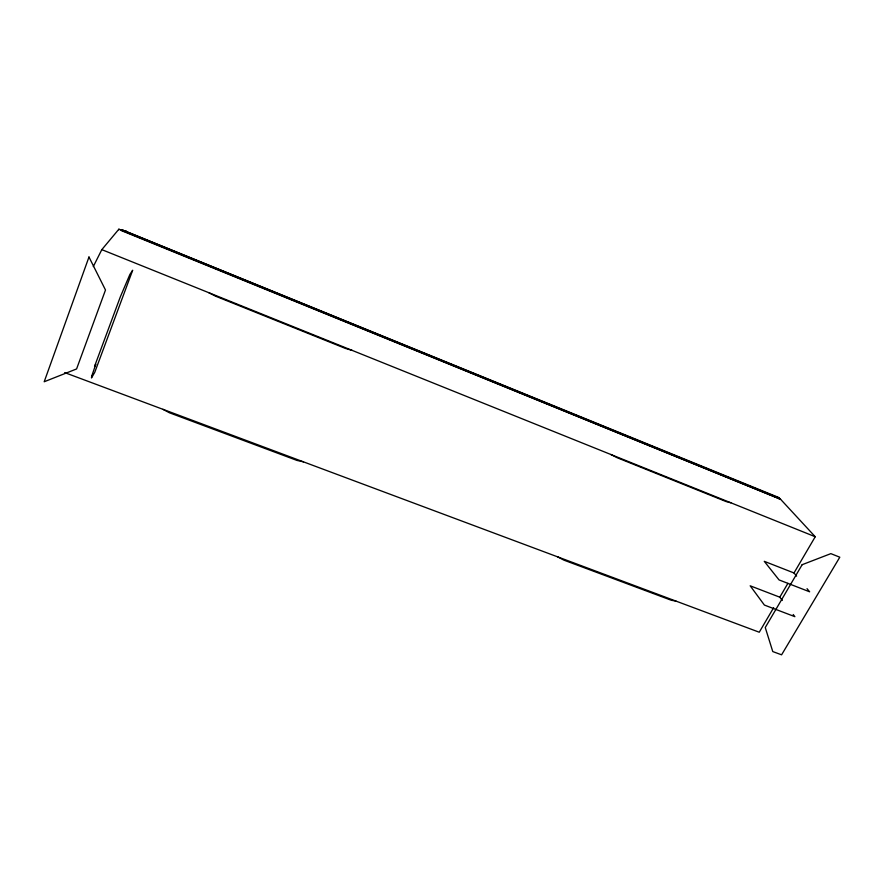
<?xml version="1.0" encoding="UTF-8"?>
<svg xmlns="http://www.w3.org/2000/svg" width="884" height="884" viewBox="0 0 884 884"><rect width="100%" height="100%" fill="white"/><g stroke="black" fill="none" stroke-linecap="round" stroke-linejoin="round"><path stroke-width="1.33" d="M118.832 229.774L118.898 229.177L780.55 499.239L815.236 536.743L793.998 572.965L796.606 576.103M779.323 499.095L779.036 497.604L121.495 229.608L121.163 230.514L780.55 499.239M93.306 266.57L101.815 249.642L118.898 229.177M773.644 607.695L759.257 632.226L64.698 372.595M782.318 600.435L779.798 597.186L787.909 583.341M124.003 230.834L126.224 230.978M676.006 601.098L671.321 600.269L563.915 560.147L557.738 556.898M303.444 461.835L297.024 460.442L169.363 412.751L162.932 409.314M730.858 502.786L726.217 501.604L617.209 457.746L610.822 454.475M352.097 350.362L345.666 348.517L215.453 296.14L208.779 292.681M779.798 597.186L750.184 585.805L764.395 605.065L794.871 616.667L793.202 614.502M793.998 572.965L764.273 561.329L779.058 579.926L809.634 591.805L807.026 588.667M101.815 249.642L815.236 536.743M121.495 229.608L779.743 498.366M91.814 375.844L91.483 377.965L94.754 372.352L132.677 270.239L129.893 274.449L120.257 297.035L94.533 366.429L95.792 364.296L91.814 375.844M88.975 257.023L44.2 381.755L76.588 368.948L105.494 290.018L88.975 257.023M802.153 564.699L765.257 627.529L772.771 651.563L781.589 654.823L839.8 557.207L830.861 553.638L802.153 564.699"/></g></svg>
